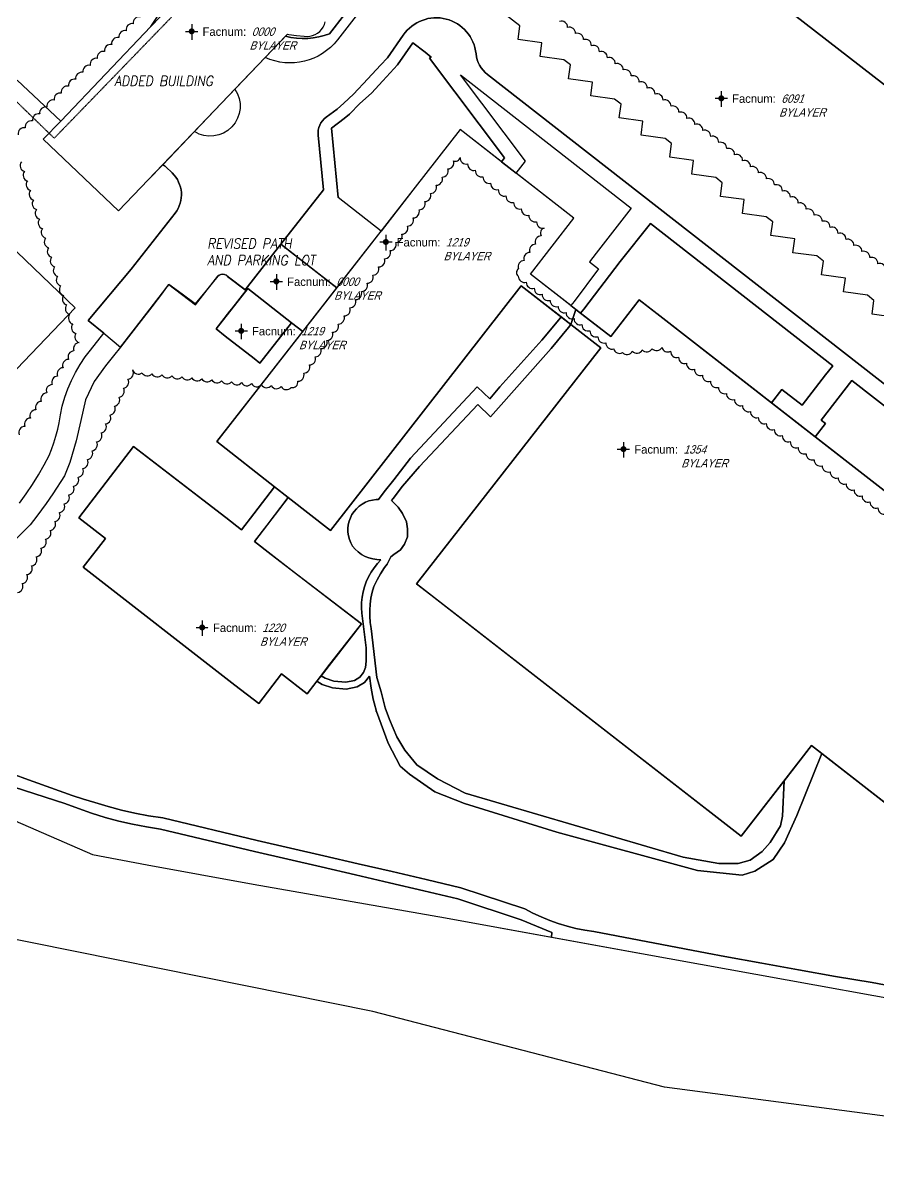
# Model space of a CAD drawing. Header units: inches. Extents: x 1273557 to 1282364, y 239587 to 246310.
# Drawn here: x 1276710 to 1277138, y 239617 to 240186 of the extents above; entities that cross this region are included whole.
import ezdxf
from ezdxf.enums import TextEntityAlignment as Align

# ---------------------------------------------------------------- set-up
doc = ezdxf.new("R2010")
doc.units = ezdxf.units.IN
doc.header["$MEASUREMENT"] = 0
doc.linetypes.add('DASHED2', pattern=[0.375, 0.25, -0.125])
doc.linetypes.add('HIDDEN', pattern=[0.375, 0.25, -0.125])
doc.layers.add('BLDG-DATA', color=159, linetype='DASHED2', lineweight=30)
for name, color, linetype in [('BLDG-UW', 231, 'Continuous'), ('BLDG-UW-UG', 159, 'HIDDEN'), ('GRASS', 3, 'Continuous'), ('PATH', 253, 'Continuous'), ('PRKG-DATA', 255, 'Continuous'), ('PRKG-UW', 6, 'Continuous'), ('PRKG-UW-UNLABEL', 130, 'Continuous'), ('REV-2013', 1, 'Continuous'), ('STREET-UW', 50, 'Continuous'), ('Water_Source', 133, 'Continuous')]:
    doc.layers.add(name, color=color, linetype=linetype)
doc.styles.add('Revisions', font='simplex.shx', dxfattribs={"width": 0.9, "oblique": 10, "height": 25})
doc.styles.add('SS_LITE', font='FRABK.TTF', dxfattribs={"height": 16})

# ---------------------------------------------------------------- blocks, each defined once
blk = doc.blocks.new('*U1')
for p, q in [((-3.08, 0), (3.08, 0)), ((0, 3.55), (0, -4.2))]:
    blk.add_line(p, q)
at = {"const_width": 1.5}
blk.add_lwpolyline([(-0.75, 0, 1), (0.75, 0, 1)], format="xyb", close=True, dxfattribs=at)
at = {"layer": 'BLDG-DATA', "color": 1, "style": 'SS_LITE'}
blk.add_text('Facnum:', height=4.2, dxfattribs=at).set_placement((27.26, -2.25), align=Align.RIGHT)
at = {"layer": 'BLDG-DATA', "color": 7, "style": 'SS_LITE', "oblique": 20, "width": 0.9, "flags": 8}
for tag, p in [('FACNUM', (29.98, -2.25)), ('OBJECT', (28.84, -9.16))]:
    blk.add_attdef(tag, p, '', height=4.2, dxfattribs=at)
blk = doc.blocks.new('*U8')
for p, q in [((-3.08, 0), (3.08, 0)), ((0, 3.55), (0, -4.2))]:
    blk.add_line(p, q)
at = {"const_width": 1.5}
blk.add_lwpolyline([(-0.75, 0, 1), (0.75, 0, 1)], format="xyb", close=True, dxfattribs=at)
at = {"layer": 'PRKG-DATA', "color": 1, "style": 'SS_LITE'}
blk.add_text('Facnum:', height=4.2, dxfattribs=at).set_placement((27.26, -2.25), align=Align.RIGHT)
at = {"layer": 'PRKG-DATA', "color": 7, "style": 'SS_LITE', "oblique": 20, "width": 0.9, "flags": 8}
for tag, p in [('FACNUM', (29.98, -2.25)), ('OBJECT', (28.84, -9.16))]:
    blk.add_attdef(tag, p, '', height=4.2, dxfattribs=at)

msp = doc.modelspace()

# ---------------------------------------------------------------- linework, layer by layer
at = {"layer": 'BLDG-UW'}
for points in [[(1276548.05, 240251.7), (1276566.17, 240270.49), (1276527.27, 240307.79), (1276464.3, 240242.12), (1276484.3, 240222.94), (1276401.77, 240136.87), (1276447.68, 240092.84), (1276531.41, 240180.14), (1276578.86, 240134.64), (1276630.21, 240085.4), (1276605.31, 240058.81), (1276650.45, 240015.51), (1276606.66, 239969.85), (1276637.71, 239940.07), (1276736.61, 240043.2), (1276736.61, 240043.2), (1276736.61, 240043.2), (1276690.86, 240087.07), (1276704.69, 240101.49), (1276558.71, 240241.48), (1276553.2, 240246.77)], [(1276844.87, 240035.75), (1276822.96, 240052.87), (1276807.14, 240032.62), (1276811.68, 240029.08), (1276826.15, 240017.78), (1276829.06, 240015.51)], [(1277027.48, 240040.34), (1277232.7, 239880.68), (1277227.39, 239884.82), (1277106.81, 239978.62), (1277084.95, 239995.63), (1277018.73, 240047.15), (1277004.52, 240028.83), (1276987.03, 240042.4), (1276984.59, 240034.85), (1276999.61, 240023.19), (1276907.42, 239905.12), (1276915.95, 239898.49), (1277069.66, 239778.98), (1277104.89, 239824.37), (1277160.01, 239781.57), (1277179.89, 239807.12), (1277214.59, 239780.7), (1277255.91, 239834.97), (1277221.78, 239860.97), (1277229.02, 239870.27), (1277235.45, 239878.54), (1277027.48, 240040.34)], [(1276811.99, 239938.31), (1276811.99, 239938.31), (1276800.57, 239947.11), (1276765.87, 239973.82), (1276738.43, 239938.18), (1276751.76, 239927.92), (1276740.64, 239913.47), (1276816.52, 239854.58), (1276816.52, 239854.58), (1276828.43, 239845.41), (1276839.85, 239860.25), (1276852.6, 239850.13), (1276861.05, 239861.02), (1276862.93, 239863.44), (1276879.8, 239885.17), (1276845.18, 239911.75), (1276834.6, 239919.88), (1276834.6, 239919.88), (1276826.26, 239926.29), (1276832.6, 239934.53), (1276843.24, 239948.34), (1276836.4, 239953.67), (1276825.97, 239940.12), (1276819.9, 239932.23)]]:
    msp.add_lwpolyline(points, close=True, dxfattribs=at)
for points in [[(1277015.69, 240252.15), (1277209.52, 240101.92)], [(1276788.14, 240198.08), (1276774.57, 240183.87), (1276729.42, 240136.57), (1276720.71, 240127.57), (1276758.39, 240091.6), (1276773.2, 240107.12), (1276842.78, 240179.99), (1276843.56, 240179.84), (1276847.4, 240179.32), (1276851.26, 240179.02), (1276852.64, 240178.9), (1276854.03, 240178.99), (1276855.39, 240179.29), (1276856.68, 240179.79), (1276857.89, 240180.48), (1276858.98, 240181.35), (1276859.92, 240182.37), (1276860.71, 240183.52), (1276861.31, 240184.77), (1276861.71, 240186.1)], [(1277147.16, 240038.37), (1277135.21, 240040.07), (1277136.15, 240046.91), (1277132.89, 240049.5), (1277120.93, 240051.13), (1277121.88, 240058.03), (1277109.92, 240059.67), (1277110.86, 240066.57), (1277107.6, 240069.1), (1277095.64, 240070.73), (1277096.58, 240077.64), (1277084.63, 240079.27), (1277085.57, 240086.17), (1277082.25, 240088.71), (1277070.35, 240090.34), (1277071.23, 240097.25), (1277059.33, 240098.87), (1277060.27, 240105.72), (1277057.01, 240108.31), (1277045.06, 240109.94), (1277045.94, 240116.85), (1277034.04, 240118.48), (1277034.97, 240125.32), (1277031.72, 240127.91), (1277019.76, 240129.54), (1277020.64, 240136.46), (1277008.75, 240138.08), (1277009.68, 240144.92), (1277006.42, 240147.51), (1276994.47, 240149.13), (1276995.41, 240156.05), (1276983.45, 240157.68), (1276984.4, 240164.58), (1276981.13, 240167.12), (1276969.18, 240168.75), (1276970.11, 240175.65), (1276958.16, 240177.29), (1276959.1, 240184.19), (1276938.52, 240200.14)]]:
    msp.add_lwpolyline(points, dxfattribs=at)
at = {"layer": 'BLDG-UW', "transparency": 33554687}
msp.add_lwpolyline([(1276912, 239993.05), (1276959.73, 240054.16), (1276984.59, 240034.85), (1276987.03, 240042.4), (1276964.32, 240060.04), (1276986.1, 240087.92), (1276964.84, 240104.51), (1276958.82, 240109.21), (1276929.24, 240132.31), (1276906.74, 240103.49), (1276807.43, 239976.29), (1276836.4, 239953.67), (1276843.24, 239948.34), (1276864.27, 239931.91)], close=True, dxfattribs=at)
at = {"layer": 'BLDG-UW-UG'}
msp.add_lwpolyline([(1276598.46, 240251.76), (1276726.17, 240127.98), (1276792.15, 240196.05), (1276794.19, 240194.07), (1276819.32, 240219.98), (1276807.14, 240231.79), (1276796.55, 240220.87), (1276759.33, 240256.97), (1276801.83, 240309.68), (1276811.54, 240302.09), (1276819.09, 240312.22), (1276803.69, 240324.1), (1276754.28, 240261.87), (1276496.76, 240511.6)], dxfattribs=at)
at = {"layer": 'GRASS'}
for points in [[(1277015.69, 240252.15), (1277019.72, 240257.35), (1277023.82, 240254.15), (1277033.48, 240266.48), (1277049.13, 240254.23), (1277053.81, 240260.2), (1277227.18, 240124.48), (1277209.52, 240101.92)], [(1276929.24, 240132.31), (1276906.74, 240103.49), (1276889.62, 240081.57), (1276868.18, 240098.29), (1276864.86, 240132.99), (1276871.25, 240137.76), (1276873.81, 240139.94), (1276879.01, 240145.29), (1276884.91, 240150.57), (1276890.48, 240156.62), (1276897.87, 240164.73), (1276905.45, 240175.74), (1276911.63, 240170.91), (1276914.68, 240168.54), (1276913.86, 240167.92), (1276951.34, 240118.11), (1276949.85, 240116.21)], [(1276957.26, 240110.43), (1276961.93, 240116.51), (1276929.33, 240159.63), (1277014.71, 240093.01), (1276997.21, 240070.57), (1276993.82, 240066.13), (1276998.43, 240062.71), (1276986.2, 240046.3), (1276984.55, 240044.33), (1276964.32, 240060.04), (1276986.1, 240087.92)], [(1277084.95, 239995.63), (1277090.08, 240002.38), (1277100.19, 239994.49), (1277111.92, 240009.6), (1277115.59, 240014.25), (1277024.32, 240085.4), (1277009.22, 240066.29), (1276991.06, 240042.42), (1276989.46, 240040.52), (1277004.52, 240028.83), (1277018.73, 240047.15), (1277027.48, 240040.34)], [(1276878.18, 239921.1), (1276876.67, 239922.48), (1276875.33, 239924.03), (1276874.45, 239925.65), (1276873.78, 239927.36), (1276873.31, 239929.14), (1276873.06, 239930.97), (1276873.04, 239932.81), (1276873.23, 239934.64), (1276873.65, 239936.43), (1276874.27, 239938.16), (1276875.1, 239939.81), (1276876.13, 239941.34), (1276877.32, 239942.73), (1276878.68, 239943.98), (1276880.18, 239945.05), (1276881.8, 239945.93), (1276883.51, 239946.61), (1276885.29, 239947.08), (1276887.11, 239947.34), (1276888.35, 239947.36), (1276891.25, 239951.11), (1276895.96, 239957.21), (1276904.34, 239968.04), (1276937.75, 240003.73), (1276943.96, 239997.74), (1276949.12, 240003.68), (1276969.97, 240026.97), (1276978.47, 240037.09), (1276979.75, 240038.61), (1276959.73, 240054.16), (1276864.27, 239931.91), (1276843.24, 239948.34), (1276826.26, 239926.29), (1276834.6, 239919.88), (1276879.8, 239885.17), (1276859.65, 239859.22), (1276861.68, 239857.97), (1276866.06, 239856.56), (1276872.02, 239856.04), (1276876.4, 239856.91), (1276879.03, 239858.49), (1276880.78, 239860.77), (1276881.84, 239863.4), (1276882.19, 239866.55), (1276882.11, 239873.25), (1276880.32, 239887.92), (1276879.96, 239890.55), (1276879.82, 239893.21), (1276879.89, 239895.87), (1276880.17, 239898.51), (1276880.66, 239901.12), (1276881.36, 239903.69), (1276882.27, 239906.19), (1276883.37, 239908.62), (1276884.66, 239910.95), (1276886.13, 239913.17), (1276887.78, 239915.26), (1276889.59, 239917.22), (1276887.54, 239917.29), (1276885.52, 239917.6), (1276883.54, 239918.14), (1276881.64, 239918.91), (1276879.85, 239919.9)], [(1276907.42, 239905.12), (1276999.61, 240023.19), (1276984.59, 240034.85), (1276983.32, 240033.32), (1276983.38, 240033.27), (1276974.67, 240022.9), (1276944.36, 239988.72), (1276937.98, 239994.87), (1276908.91, 239963.82), (1276900.44, 239953.96), (1276895.64, 239947.92), (1276894.83, 239946.81), (1276898.27, 239943.57), (1276900.38, 239940.37), (1276902.35, 239936.24), (1276902.89, 239932.63), (1276902.86, 239928.62), (1276901.42, 239925.03), (1276899.44, 239922.22), (1276896.08, 239919.76), (1276894.49, 239918.65), (1276892.77, 239915.04), (1276891.44, 239913.26), (1276889.44, 239910.24), (1276887.63, 239907.11), (1276885.99, 239903.89), (1276885.2, 239900.97), (1276884.6, 239898), (1276884.2, 239895), (1276884.01, 239891.98), (1276884.02, 239888.95), (1276884.23, 239885.92), (1276884.64, 239882.92), (1276887.49, 239858.39), (1276889.62, 239851.18), (1276891.58, 239843.93), (1276891.75, 239843.23), (1276893.81, 239837.27), (1276897.54, 239828.66), (1276901.55, 239822.07), (1276907.58, 239814.61), (1276917.91, 239807.73), (1276931.68, 239800.56), (1277040.71, 239768.44), (1277058.5, 239765.29), (1277068.25, 239765.29), (1277074.28, 239767.01), (1277080.3, 239771.31), (1277084.32, 239775.9), (1277089.48, 239784.21), (1277090.34, 239789.09), (1277091.17, 239806.7), (1277069.66, 239778.98)]]:
    msp.add_lwpolyline(points, close=True, dxfattribs=at)
for points in [[(1276788.14, 240198.08), (1276774.57, 240183.87), (1276774.57, 240183.87), (1276774.57, 240183.87), (1276790.46, 240208.16)], [(1276949.85, 240116.21), (1276951.34, 240118.11), (1276913.86, 240167.92), (1276914.68, 240168.54), (1276911.63, 240170.91), (1276905.45, 240175.74), (1276897.87, 240164.73), (1276890.48, 240156.62), (1276884.91, 240150.57), (1276879.01, 240145.29), (1276873.81, 240139.94), (1276871.25, 240137.76), (1276864.86, 240132.99), (1276868.18, 240098.29)], [(1276690.86, 240087.07), (1276736.61, 240043.2), (1276637.71, 239940.07)], [(1277160.01, 239781.57), (1277110.11, 239820.32), (1277097.52, 239789.38), (1277091.49, 239775.61), (1277085.75, 239767.29), (1277076.57, 239761.56), (1277070.26, 239759.55), (1277047.88, 239761.85), (1276977.59, 239781.06), (1276931.39, 239795.4), (1276916.47, 239801.13), (1276903.85, 239810.02), (1276899.26, 239814.04), (1276893.23, 239825.51), (1276887.37, 239841.43), (1276887.24, 239841.39), (1276887.15, 239842.03), (1276885.73, 239847.48), (1276884.65, 239853), (1276883.84, 239859.03), (1276881.39, 239855.84), (1276877.68, 239853.62), (1276872.21, 239852.53), (1276865.37, 239853.13), (1276860.21, 239854.78), (1276857.51, 239856.45), (1276852.6, 239850.13), (1276839.85, 239860.25), (1276828.43, 239845.41), (1276816.52, 239854.58), (1276740.64, 239913.47), (1276751.76, 239927.92), (1276738.43, 239938.18), (1276765.87, 239973.82), (1276800.57, 239947.11), (1276811.99, 239938.31), (1276819.9, 239932.23), (1276825.97, 239940.12), (1276836.4, 239953.67), (1276807.43, 239976.29), (1276825.47, 239999.4), (1276850.45, 240031.39), (1276844.87, 240035.75), (1276829.06, 240015.51), (1276826.15, 240017.78), (1276811.68, 240029.08), (1276807.14, 240032.62), (1276814.05, 240041.46), (1276814.97, 240042.65), (1276822.18, 240051.88), (1276813.33, 240058.51), (1276812.18, 240059.43), (1276811.35, 240059.79), (1276810.45, 240059.93), (1276809.54, 240059.84), (1276808.69, 240059.52), (1276807.95, 240059), (1276802.34, 240052.05), (1276796.74, 240045.09), (1276790.1, 240049.93), (1276783.46, 240054.78), (1276781.87, 240052.76), (1276780.28, 240050.73), (1276774.95, 240043.74), (1276769.62, 240036.76), (1276759.26, 240023.53), (1276755.89, 240019.11), (1276751.85, 240014.13), (1276746.12, 240006.38), (1276741.76, 239997.12), (1276739.53, 239986.83), (1276737.2, 239976.64), (1276734.01, 239965.81), (1276731.25, 239959.23), (1276725.51, 239950.24), (1276722.14, 239945.39), (1276717.55, 239939.05), (1276714.16, 239934.62), (1276705.7, 239926.13)], [(1277159.03, 239980.41), (1277125.15, 240006.84), (1277109.7, 239987.05), (1277111.97, 239985.3), (1277106.81, 239978.62), (1277227.39, 239884.82)], [(1276688.76, 239816.11), (1276711.5, 239807.77), (1276735.2, 239799.28), (1276740.9, 239797.59), (1276746.56, 239795.87), (1276753.16, 239793.86), (1276759.83, 239792.09), (1276766.57, 239790.55), (1276773.35, 239789.25), (1276780.49, 239788.14), (1276827.64, 239776.91), (1276861.03, 239769.15), (1276878.11, 239765.24), (1276895.2, 239761.27), (1276912.27, 239757.27), (1276929.57, 239753.17), (1276961.52, 239742.62), (1276965.58, 239740.52), (1276969.74, 239738.61), (1276973.97, 239736.9), (1276978.28, 239735.37), (1276982.66, 239734.05), (1276987.09, 239732.93), (1276991.57, 239732.01), (1276996.09, 239731.3), (1277052.69, 239720.57), (1277061.62, 239718.88), (1277080.01, 239715.45), (1277098.42, 239712.12), (1277116.85, 239708.91), (1277135.3, 239705.8), (1277153.77, 239702.3)], [(1276678.09, 239798.95), (1276745.31, 239769.81), (1276772.7, 239764.74), (1276825.63, 239755.01), (1276921.87, 239738.22), (1276974.82, 239728.54), (1276975.09, 239730.8), (1276959.74, 239737.23), (1276928.02, 239747.71), (1276910.97, 239751.75), (1276893.91, 239755.75), (1276876.84, 239759.71), (1276859.75, 239763.62), (1276826.34, 239771.39), (1276779.39, 239782.57), (1276772.37, 239783.66), (1276765.4, 239785), (1276758.48, 239786.58), (1276751.61, 239788.41), (1276744.82, 239790.47), (1276738.35, 239792.89), (1276731.46, 239795.29), (1276675, 239813.51)]]:
    msp.add_lwpolyline(points, dxfattribs=at)
for points in [[(1276871.41, 240189.87), (1276863.88, 240180.22, -0.154901), (1276841.79, 240178.94), (1276841.79, 240178.94), (1276842.78, 240179.99), (1276843.56, 240179.84), (1276847.4, 240179.32), (1276851.26, 240179.02), (1276851.26, 240179.02), (1276852.64, 240178.9), (1276854.03, 240178.99), (1276855.39, 240179.29), (1276856.68, 240179.79), (1276857.89, 240180.48), (1276858.98, 240181.35), (1276859.92, 240182.37), (1276860.71, 240183.52), (1276861.31, 240184.77), (1276861.71, 240186.1)], [(1276708.87, 239945.46), (1276712.18, 239950.1), (1276715.32, 239954.84), (1276718.31, 239959.68), (1276721.12, 239964.6), (1276723.58, 239969.27), (1276724.78, 239972.28), (1276725.97, 239975.63), (1276727.01, 239979.03), (1276727.92, 239982.43), (1276728.64, 239985.74), (1276729.24, 239989.59), (1276730.22, 239994.07), (1276731.49, 239998.45), (1276733.02, 240002.73), (1276734.78, 240006.82), (1276736.75, 240010.85), (1276739.09, 240014.85), (1276741.71, 240018.67), (1276744.32, 240021.95), (1276750.96, 240030.42), (1276743.14, 240036.91), (1276764.73, 240062.48), (1276786.61, 240090.51, 0.385656), (1276785.14, 240110.6), (1276781.98, 240113.62, 0.058557), (1276780.48, 240114.74), (1276773.2, 240107.12), (1276758.39, 240091.6), (1276720.71, 240127.57), (1276729.42, 240136.57), (1276707.56, 240157.03)], [(1276796.25, 240131.25), (1276816.53, 240152.5, -0.814288), (1276796.25, 240131.25, -0.814288)]]:
    msp.add_lwpolyline(points, format="xyb", dxfattribs=at)
at = {"layer": 'PATH'}
for points in [[(1276878.42, 240190.73), (1276867.82, 240177.14, -0.347709), (1276831.65, 240168.33), (1276841.79, 240178.94, 0.154901), (1276863.88, 240180.22), (1276871.41, 240189.87)], [(1277145.86, 240001.46), (1276942.83, 240159.87, -0.204626), (1276937.14, 240170.19, 0.698041), (1276900.77, 240179.52), (1276892.93, 240168.14), (1276889.3, 240164.45), (1276883.1, 240157.68), (1276875.83, 240150.07), (1276871.03, 240145.56), (1276867.66, 240142.57), (1276862.14, 240138.45, 0.262012), (1276858.17, 240129.48), (1276860.78, 240102.17), (1276839.53, 240074.99), (1276867.47, 240053.19), (1276889.62, 240081.57), (1276868.18, 240098.29), (1276864.86, 240132.99), (1276871.25, 240137.76), (1276873.81, 240139.94), (1276879.01, 240145.29), (1276884.91, 240150.57), (1276890.48, 240156.62), (1276897.87, 240164.73), (1276905.45, 240175.74), (1276911.63, 240170.91), (1276914.68, 240168.54), (1276913.86, 240167.92), (1276951.34, 240118.11), (1276949.85, 240116.21), (1276957.26, 240110.43), (1276961.93, 240116.51), (1276929.33, 240159.63), (1277014.71, 240093.01), (1276997.21, 240070.57), (1276993.82, 240066.13), (1276998.43, 240062.71), (1276986.2, 240046.3), (1276984.55, 240044.33), (1276989.46, 240040.52), (1276991.06, 240042.42), (1277009.22, 240066.29), (1277024.32, 240085.4), (1277115.59, 240014.25), (1277111.92, 240009.6), (1277100.19, 239994.49), (1277090.08, 240002.38), (1277084.95, 239995.63), (1277106.81, 239978.62), (1277111.97, 239985.3), (1277109.7, 239987.05), (1277125.15, 240006.84), (1277159.03, 239980.41)]]:
    msp.add_lwpolyline(points, format="xyb", dxfattribs=at)
msp.add_lwpolyline([(1276902.35, 239936.24), (1276900.38, 239940.37), (1276898.27, 239943.57), (1276894.83, 239946.81), (1276895.64, 239947.92), (1276900.44, 239953.96), (1276908.91, 239963.82), (1276937.98, 239994.87), (1276944.36, 239988.72), (1276974.67, 240022.9), (1276983.38, 240033.27), (1276983.32, 240033.32), (1276984.59, 240034.85), (1276979.75, 240038.61), (1276978.47, 240037.09), (1276969.97, 240026.97), (1276949.12, 240003.68), (1276943.96, 239997.74), (1276937.75, 240003.73), (1276904.34, 239968.04), (1276895.96, 239957.21), (1276891.25, 239951.11), (1276888.35, 239947.36), (1276887.11, 239947.34), (1276885.29, 239947.08), (1276883.51, 239946.61), (1276881.8, 239945.93), (1276880.18, 239945.05), (1276878.68, 239943.98), (1276877.32, 239942.73), (1276876.13, 239941.34), (1276875.1, 239939.81), (1276874.27, 239938.16), (1276873.65, 239936.43), (1276873.23, 239934.64), (1276873.04, 239932.81), (1276873.06, 239930.97), (1276873.31, 239929.14), (1276873.78, 239927.36), (1276874.45, 239925.65), (1276875.33, 239924.03), (1276876.67, 239922.48), (1276878.18, 239921.1), (1276879.85, 239919.9), (1276881.64, 239918.91), (1276883.54, 239918.14), (1276885.52, 239917.6), (1276887.54, 239917.29), (1276889.59, 239917.22), (1276887.78, 239915.26), (1276886.13, 239913.17), (1276884.66, 239910.95), (1276883.37, 239908.62), (1276882.27, 239906.19), (1276881.36, 239903.69), (1276880.66, 239901.12), (1276880.17, 239898.51), (1276879.89, 239895.87), (1276879.82, 239893.21), (1276879.96, 239890.55), (1276880.32, 239887.92), (1276882.11, 239873.25), (1276882.19, 239866.55), (1276881.84, 239863.4), (1276880.78, 239860.77), (1276879.03, 239858.49), (1276876.4, 239856.91), (1276872.02, 239856.04), (1276866.06, 239856.56), (1276861.68, 239857.97), (1276859.65, 239859.22), (1276857.51, 239856.45), (1276860.21, 239854.78), (1276865.37, 239853.13), (1276872.21, 239852.53), (1276877.68, 239853.62), (1276881.39, 239855.84), (1276883.84, 239859.03), (1276884.65, 239853), (1276885.73, 239847.48), (1276887.31, 239841.41), (1276887.37, 239841.43), (1276893.23, 239825.51), (1276899.26, 239814.04), (1276903.85, 239810.02), (1276916.47, 239801.13), (1276931.39, 239795.4), (1276977.59, 239781.06), (1277047.88, 239761.85), (1277070.26, 239759.55), (1277076.57, 239761.56), (1277085.75, 239767.29), (1277091.49, 239775.61), (1277097.52, 239789.38), (1277110.11, 239820.32), (1277104.89, 239824.37), (1277091.17, 239806.7), (1277090.34, 239789.09), (1277089.48, 239784.21), (1277084.32, 239775.9), (1277080.3, 239771.31), (1277074.28, 239767.01), (1277068.25, 239765.29), (1277058.5, 239765.29), (1277040.71, 239768.44), (1276931.68, 239800.56), (1276917.91, 239807.73), (1276907.58, 239814.61), (1276901.55, 239822.07), (1276897.54, 239828.66), (1276893.81, 239837.27), (1276891.75, 239843.23), (1276891.58, 239843.93), (1276889.62, 239851.18), (1276887.49, 239858.39), (1276884.64, 239882.92), (1276884.23, 239885.92), (1276884.02, 239888.95), (1276884.01, 239891.98), (1276884.2, 239895), (1276884.6, 239898), (1276885.2, 239900.97), (1276885.99, 239903.89), (1276887.63, 239907.11), (1276889.44, 239910.24), (1276891.44, 239913.26), (1276892.77, 239915.04), (1276894.49, 239918.65), (1276896.08, 239919.76), (1276899.44, 239922.22), (1276901.42, 239925.03), (1276902.86, 239928.62), (1276902.89, 239932.63)], close=True, dxfattribs=at)
for points in [[(1276708.87, 239945.46), (1276712.18, 239950.1), (1276715.32, 239954.84), (1276718.31, 239959.68), (1276721.12, 239964.6), (1276723.58, 239969.27), (1276724.78, 239972.28), (1276725.97, 239975.63), (1276727.01, 239979.03), (1276727.92, 239982.43), (1276728.64, 239985.74), (1276729.24, 239989.59), (1276730.22, 239994.07), (1276731.49, 239998.45), (1276733.02, 240002.73), (1276734.78, 240006.82), (1276736.75, 240010.85), (1276739.09, 240014.85), (1276741.71, 240018.67), (1276744.32, 240021.95), (1276750.96, 240030.42), (1276759.26, 240023.53), (1276755.89, 240019.11), (1276751.85, 240014.13), (1276746.12, 240006.38), (1276741.76, 239997.12), (1276739.53, 239986.83), (1276737.2, 239976.64), (1276734.01, 239965.81), (1276731.25, 239959.23), (1276725.51, 239950.24), (1276722.14, 239945.39), (1276717.55, 239939.05), (1276714.16, 239934.62), (1276705.7, 239926.13)], [(1277153.77, 239702.3), (1277135.3, 239705.8), (1277116.85, 239708.91), (1277098.42, 239712.12), (1277080.01, 239715.45), (1277061.62, 239718.88), (1277052.69, 239720.57), (1276996.09, 239731.3), (1276991.57, 239732.01), (1276987.09, 239732.93), (1276982.66, 239734.05), (1276978.28, 239735.37), (1276973.97, 239736.9), (1276969.74, 239738.61), (1276965.58, 239740.52), (1276961.52, 239742.62), (1276929.57, 239753.17), (1276912.27, 239757.27), (1276895.2, 239761.27), (1276878.11, 239765.24), (1276861.03, 239769.15), (1276827.64, 239776.91), (1276780.49, 239788.14), (1276773.35, 239789.25), (1276766.57, 239790.55), (1276759.83, 239792.09), (1276753.16, 239793.86), (1276746.56, 239795.87), (1276740.9, 239797.59), (1276735.2, 239799.28), (1276711.5, 239807.77), (1276688.76, 239816.11)], [(1276675, 239813.51), (1276731.46, 239795.29), (1276738.35, 239792.89), (1276744.82, 239790.47), (1276751.61, 239788.41), (1276758.48, 239786.58), (1276765.4, 239785), (1276772.37, 239783.66), (1276779.39, 239782.57), (1276826.34, 239771.39), (1276859.75, 239763.62), (1276876.84, 239759.71), (1276893.91, 239755.75), (1276910.97, 239751.75), (1276928.02, 239747.71), (1276959.74, 239737.23), (1276975.09, 239730.8), (1276974.82, 239728.54), (1277019.96, 239720.29), (1277222.84, 239683.66)]]:
    msp.add_lwpolyline(points, dxfattribs=at)
at = {"layer": 'PRKG-UW'}
msp.add_lwpolyline([(1276707.56, 240157.03), (1276729.42, 240136.57), (1276774.57, 240183.87), (1276790.46, 240208.16), (1276792.54, 240210.56), (1276790.24, 240212.9), (1276789.74, 240213.86), (1276789.87, 240215.74), (1276790.11, 240216.66), (1276790.68, 240217.7), (1276801.39, 240229.65), (1276792.7, 240238.18), (1276788.26, 240242.54), (1276786.74, 240244.03), (1276772.45, 240257.86), (1276771.73, 240258.54), (1276744.16, 240284.8), (1276731.34, 240296.58), (1276719.15, 240307.94), (1276688.4, 240337.7)], dxfattribs=at)
at = {"layer": 'PRKG-UW-UNLABEL'}
msp.add_lwpolyline([(1276867.47, 240053.19), (1276858.75, 240059.99), (1276839.53, 240074.99), (1276821.72, 240052.22), (1276822.18, 240051.88), (1276822.96, 240052.87), (1276844.87, 240035.75), (1276850.45, 240031.39)], close=True, dxfattribs=at)
at = {"layer": 'REV-2013'}
for points in [[(1276769.32, 240188.68, 0.520567), (1276765.72, 240185.21, 0.520567), (1276762.12, 240181.74, 0.520567), (1276758.52, 240178.27, 0.520567), (1276754.92, 240174.8, 0.520567), (1276751.32, 240171.33, 0.520567), (1276747.72, 240167.86, 0.520567), (1276744.12, 240164.39, 0.520567), (1276740.52, 240160.92, 0.520567), (1276736.92, 240157.45, 0.520567), (1276733.32, 240153.98, 0.520567), (1276729.72, 240150.51, 0.520567), (1276726.12, 240147.04, 0.520567), (1276722.52, 240143.57, 0.520567), (1276718.91, 240140.1, 0.520567), (1276715.31, 240136.63, 0.520567), (1276711.71, 240133.16, 0.520567), (1276708.11, 240129.69, 0.520567)], [(1277142.07, 240062.2, 0.520567), (1277138.09, 240065.22, 0.520567), (1277134.12, 240068.25, 0.520567), (1277130.14, 240071.28, 0.520567), (1277126.16, 240074.31, 0.520567), (1277122.18, 240077.34, 0.520567), (1277118.2, 240080.37, 0.520567), (1277114.22, 240083.39, 0.520567), (1277110.24, 240086.42, 0.520567), (1277106.26, 240089.45, 0.520567), (1277102.29, 240092.48, 0.520567), (1277098.31, 240095.51, 0.520567), (1277094.33, 240098.54, 0.520567), (1277090.35, 240101.56, 0.520567), (1277086.37, 240104.59, 0.520567), (1277082.39, 240107.62, 0.520567), (1277078.41, 240110.65, 0.520567), (1277074.44, 240113.68, 0.520567), (1277070.46, 240116.7, 0.520567), (1277066.48, 240119.73, 0.520567), (1277062.5, 240122.76, 0.520567), (1277058.52, 240125.79, 0.520567), (1277054.54, 240128.82, 0.520567), (1277050.56, 240131.85, 0.520567), (1277046.58, 240134.87, 0.520567), (1277042.61, 240137.9, 0.520567), (1277038.63, 240140.93, 0.520567), (1277034.65, 240143.96, 0.520567), (1277030.67, 240146.99, 0.520567), (1277026.69, 240150.02, 0.520567), (1277022.71, 240153.04, 0.520567), (1277018.73, 240156.07, 0.520567), (1277014.76, 240159.1, 0.520567), (1277010.78, 240162.13, 0.520567), (1277006.8, 240165.16, 0.520567), (1277002.82, 240168.18, 0.520567), (1276998.84, 240171.21, 0.520567), (1276994.86, 240174.24, 0.520567), (1276990.88, 240177.27, 0.520567), (1276986.9, 240180.3, 0.520567), (1276982.93, 240183.33, 0.520567), (1276978.95, 240186.35, 0.520567)], [(1276841.78, 240178.93, 0.000818), (1276842.02, 240178.89)], [(1276707.89, 239900.91, 0.520567), (1276710.21, 239905.34, 0.520567), (1276712.54, 239909.77, 0.520567), (1276714.86, 239914.19, 0.520567), (1276717.18, 239918.62, 0.520567), (1276719.51, 239923.05, 0.520567), (1276721.83, 239927.47, 0.520567), (1276724.16, 239931.9, 0.520567), (1276726.48, 239936.33, 0.520567), (1276728.8, 239940.76, 0.520567), (1276731.13, 239945.18, 0.520567), (1276733.45, 239949.61, 0.520567), (1276735.78, 239954.04, 0.520567), (1276738.1, 239958.46, 0.520567), (1276740.42, 239962.89, 0.520567), (1276742.75, 239967.32, 0.520567), (1276745.07, 239971.74, 0.520567), (1276747.4, 239976.17, 0.520567), (1276749.64, 239980.64, 0.520567), (1276751.88, 239985.11, 0.520567), (1276754.12, 239989.58, 0.520567), (1276756.36, 239994.05, 0.520567), (1276758.6, 239998.52, 0.520567), (1276760.83, 240002.99, 0.520567), (1276763.07, 240007.46, 0.520567), (1276765.41, 240012.13, 0.520567), (1276770.1, 240010.66, 0.520567), (1276775.07, 240010.17, 0.520567), (1276780.05, 240009.68, 0.520567), (1276785.02, 240009.19, 0.520567), (1276790, 240008.7, 0.520567), (1276794.98, 240008.21, 0.520567), (1276799.95, 240007.72, 0.520567), (1276804.93, 240007.23, 0.520567), (1276809.9, 240006.74, 0.520567), (1276814.88, 240006.25, 0.520567), (1276819.86, 240005.76, 0.520567), (1276824.83, 240005.27, 0.520567), (1276829.81, 240004.78, 0.520567), (1276834.78, 240004.29, 0.520567), (1276839.76, 240003.8, 0.520567), (1276844.74, 240003.31, 0.520567), (1276848.05, 240006.44, 0.520567), (1276850.94, 240010.53, 0.520567), (1276853.82, 240014.61, 0.520567), (1276856.71, 240018.69, 0.520567), (1276859.59, 240022.78, 0.520567), (1276862.47, 240026.86, 0.520567), (1276865.36, 240030.95, 0.520567), (1276868.24, 240035.03, 0.520567), (1276871.13, 240039.12, 0.520567), (1276874.01, 240043.2, 0.520567), (1276876.89, 240047.29, 0.520567), (1276879.78, 240051.37, 0.520567), (1276882.66, 240055.45, 0.520567), (1276885.55, 240059.54, 0.520567), (1276888.43, 240063.62, 0.520567), (1276891.31, 240067.71, 0.520567), (1276894.2, 240071.79, 0.520567), (1276897.08, 240075.88, 0.520567), (1276899.96, 240079.96, 0.520567), (1276902.85, 240084.05, 0.520567), (1276905.73, 240088.13, 0.520567), (1276908.62, 240092.21, 0.520567), (1276911.5, 240096.3, 0.520567), (1276914.38, 240100.38, 0.520567), (1276917.27, 240104.47, 0.520567), (1276920.15, 240108.55, 0.520567), (1276923.04, 240112.64, 0.520567), (1276925.92, 240116.72, 0.520567), (1276929.12, 240118.36, 0.520567), (1276932.95, 240115.15, 0.520567), (1276936.78, 240111.94, 0.520567), (1276940.62, 240108.72, 0.520567), (1276944.45, 240105.51, 0.520567), (1276948.28, 240102.3, 0.520567), (1276952.11, 240099.09, 0.520567), (1276955.94, 240095.87, 0.520567), (1276959.77, 240092.66, 0.520567), (1276963.6, 240089.45, 0.520567), (1276967.44, 240086.24, 0.520567), (1276971.27, 240083.02, 0.520567), (1276969.75, 240079.1, 0.520567), (1276966.9, 240074.99, 0.520567), (1276964.05, 240070.88, 0.520567), (1276961.2, 240066.78, 0.520567), (1276958.34, 240062.67, 0.520567), (1276958.29, 240059.01, 0.520567), (1276962.27, 240055.98, 0.520567), (1276966.25, 240052.95, 0.520567), (1276970.23, 240049.92, 0.520567), (1276974.21, 240046.89, 0.520567), (1276978.18, 240043.87, 0.520567), (1276982.16, 240040.84, 0.520567), (1276986.14, 240037.81, 0.520567), (1276990.12, 240034.78, 0.520567), (1276994.1, 240031.75, 0.520567), (1276998.08, 240028.73, 0.520567), (1277002.06, 240025.7, 0.520567), (1277006.04, 240022.67, 0.520567), (1277010.32, 240020.8, 0.520567), (1277015.28, 240021.45, 0.520567), (1277020.24, 240022.1, 0.520567), (1277025.2, 240022.75, 0.520567), (1277030.15, 240023.4, 0.520567), (1277034.43, 240021.49, 0.520567), (1277038.42, 240018.47, 0.520567), (1277042.41, 240015.46, 0.520567), (1277046.4, 240012.44, 0.520567), (1277050.39, 240009.43, 0.520567), (1277054.38, 240006.42, 0.520567), (1277058.37, 240003.4, 0.520567), (1277062.36, 240000.39, 0.520567), (1277066.35, 239997.37, 0.520567), (1277070.34, 239994.36, 0.520567), (1277074.33, 239991.35, 0.520567), (1277078.32, 239988.33, 0.520567), (1277082.31, 239985.32, 0.520567), (1277086.3, 239982.31, 0.520567), (1277090.28, 239979.29, 0.520567), (1277094.27, 239976.28, 0.520567), (1277098.26, 239973.26, 0.520567), (1277102.25, 239970.25, 0.520567), (1277106.24, 239967.24, 0.520567), (1277110.23, 239964.22, 0.520567), (1277114.22, 239961.21, 0.520567), (1277118.21, 239958.19, 0.520567), (1277122.2, 239955.18, 0.520567), (1277126.19, 239952.17, 0.520567), (1277130.18, 239949.15, 0.520567), (1277134.17, 239946.14, 0.520567), (1277138.16, 239943.12, 0.520567), (1277142.15, 239940.11, 0.520567)], [(1276709.73, 240116.13, 0.520567), (1276711.24, 240111.37, 0.520567), (1276712.75, 240106.6, 0.520567), (1276714.26, 240101.83, 0.520567), (1276715.77, 240097.07, 0.520567), (1276717.28, 240092.3, 0.520567), (1276718.79, 240087.53, 0.520567), (1276720.3, 240082.77, 0.520567), (1276721.81, 240078, 0.520567), (1276723.32, 240073.24, 0.520567), (1276724.83, 240068.47, 0.520567), (1276726.34, 240063.7, 0.520567), (1276727.85, 240058.94, 0.520567), (1276729.36, 240054.17, 0.520567), (1276730.87, 240049.4, 0.520567), (1276732.38, 240044.64, 0.520567), (1276733.89, 240039.87, 0.520567), (1276735.4, 240035.1, 0.520567), (1276736.91, 240030.34, 0.520567), (1276738.71, 240025.81, 0.520567), (1276736, 240021.61, 0.520567), (1276733.28, 240017.41, 0.520567), (1276730.57, 240013.21, 0.520567), (1276727.86, 240009.01, 0.520567), (1276725.14, 240004.81, 0.520567), (1276722.43, 240000.62, 0.520567), (1276719.72, 239996.42, 0.520567), (1276716.99, 239992.22, 0.520567), (1276714.23, 239988.06, 0.520567), (1276711.46, 239983.9, 0.520567), (1276708.69, 239979.73, 0.520567)]]:
    msp.add_lwpolyline(points, format="xyb", dxfattribs=at)
at = {"layer": 'STREET-UW'}
msp.add_lwpolyline([(1277147.16, 240038.37), (1277135.21, 240040.07), (1277136.15, 240046.91), (1277132.89, 240049.5), (1277120.93, 240051.13), (1277121.88, 240058.03), (1277109.92, 240059.67), (1277110.86, 240066.57), (1277107.6, 240069.1), (1277095.64, 240070.73), (1277096.58, 240077.64), (1277084.63, 240079.27), (1277085.57, 240086.17), (1277082.25, 240088.71), (1277070.35, 240090.34), (1277071.23, 240097.25), (1277059.33, 240098.87), (1277060.27, 240105.72), (1277057.01, 240108.31), (1277045.06, 240109.94), (1277045.94, 240116.85), (1277034.04, 240118.48), (1277034.97, 240125.32), (1277031.72, 240127.91), (1277019.76, 240129.54), (1277020.64, 240136.46), (1277008.75, 240138.08), (1277009.68, 240144.92), (1277006.42, 240147.51), (1276994.47, 240149.13), (1276995.41, 240156.05), (1276983.45, 240157.68), (1276984.4, 240164.58), (1276981.13, 240167.12), (1276969.18, 240168.75), (1276970.11, 240175.65), (1276958.16, 240177.29), (1276959.1, 240184.19), (1276938.52, 240200.14)], dxfattribs=at)
msp.add_lwpolyline([(1276878.42, 240190.73), (1276867.82, 240177.14, -0.347709), (1276831.65, 240168.33), (1276816.53, 240152.5, -0.814288), (1276796.25, 240131.25), (1276780.48, 240114.74, -0.058557), (1276781.98, 240113.62), (1276785.14, 240110.6, -0.385656), (1276786.61, 240090.51), (1276764.73, 240062.48), (1276743.14, 240036.91), (1276750.96, 240030.42), (1276759.26, 240023.53), (1276769.62, 240036.76), (1276780.28, 240050.73), (1276783.46, 240054.78), (1276796.91, 240044.62), (1276807.95, 240059), (1276808.69, 240059.52), (1276809.54, 240059.84), (1276810.45, 240059.93), (1276811.35, 240059.79), (1276812.18, 240059.43), (1276812.89, 240058.86), (1276821.72, 240052.22), (1276839.53, 240074.99), (1276860.78, 240102.17), (1276858.17, 240129.48, -0.262012), (1276862.14, 240138.45), (1276867.66, 240142.57), (1276871.03, 240145.56), (1276875.83, 240150.07), (1276883.1, 240157.68), (1276889.3, 240164.45), (1276892.93, 240168.14), (1276900.77, 240179.52, -0.698041), (1276937.14, 240170.19, 0.204626), (1276942.83, 240159.87), (1277145.86, 240001.46, -0.139599)], format="xyb", dxfattribs=at)
at = {"layer": 'Water_Source'}
msp.add_lwpolyline([(1276678.09, 239798.95), (1276745.31, 239769.81), (1276772.7, 239764.74), (1276825.63, 239755.01), (1276921.87, 239738.22), (1277019.96, 239720.29), (1277222.84, 239683.66), (1277238.13, 239665.98), (1277254.84, 239665.78), (1277270.19, 239665.57), (1277324.76, 239664.7), (1277357.07, 239663.9), (1277387.17, 239663.91), (1277485.75, 239661.7), (1277639.58, 239657.37), (1277677.32, 239655.7), (1277743.14, 239654.94), (1277747.22, 239654.76), (1277753.81, 239652.57), (1277753.12, 239616.99), (1277265.84, 239622.71), (1277031.4, 239653.55), (1276885.48, 239691.37), (1276650.39, 239738.64)], dxfattribs=at)

# ---------------------------------------------------------------- block references
at = {"layer": 'BLDG-DATA'}
ref = msp.add_blockref('*U1', (1276794.94, 240181.39), dxfattribs=at)
ref.add_attrib('FACNUM', '0000', (1276824.93, 240179.14), dxfattribs={"color": 7, "height": 4.2, "style": 'SS_LITE', "oblique": 20, "width": 0.9})
ref.add_attrib('OBJECT', 'BYLAYER', (1276823.78, 240172.23), dxfattribs={"color": 7, "height": 4.2, "style": 'SS_LITE', "oblique": 20, "width": 0.9})
ref = msp.add_blockref('*U1', (1277059.8, 240147.92), dxfattribs=at)
ref.add_attrib('FACNUM', '6091', (1277089.78, 240145.67), dxfattribs={"color": 7, "height": 4.2, "style": 'SS_LITE', "oblique": 20, "width": 0.9})
ref.add_attrib('OBJECT', 'BYLAYER', (1277088.64, 240138.76), dxfattribs={"color": 7, "height": 4.2, "style": 'SS_LITE', "oblique": 20, "width": 0.9})
ref = msp.add_blockref('*U1', (1276892.04, 240076.09), dxfattribs=at)
ref.add_attrib('FACNUM', '1219', (1276922.02, 240073.84), dxfattribs={"color": 7, "height": 4.2, "style": 'SS_LITE', "oblique": 20, "width": 0.9})
ref.add_attrib('OBJECT', 'BYLAYER', (1276920.88, 240066.93), dxfattribs={"color": 7, "height": 4.2, "style": 'SS_LITE', "oblique": 20, "width": 0.9})
ref = msp.add_blockref('*U1', (1276819.69, 240031.64), dxfattribs=at)
ref.add_attrib('FACNUM', '1219', (1276849.67, 240029.39), dxfattribs={"color": 7, "height": 4.2, "style": 'SS_LITE', "oblique": 20, "width": 0.9})
ref.add_attrib('OBJECT', 'BYLAYER', (1276848.53, 240022.48), dxfattribs={"color": 7, "height": 4.2, "style": 'SS_LITE', "oblique": 20, "width": 0.9})
ref = msp.add_blockref('*U1', (1277010.88, 239972.53), dxfattribs=at)
ref.add_attrib('FACNUM', '1354', (1277040.86, 239970.28), dxfattribs={"color": 7, "height": 4.2, "style": 'SS_LITE', "oblique": 20, "width": 0.9})
ref.add_attrib('OBJECT', 'BYLAYER', (1277039.72, 239963.38), dxfattribs={"color": 7, "height": 4.2, "style": 'SS_LITE', "oblique": 20, "width": 0.9})
ref = msp.add_blockref('*U1', (1276800.17, 239883.36), dxfattribs=at)
ref.add_attrib('FACNUM', '1220', (1276830.15, 239881.11), dxfattribs={"color": 7, "height": 4.2, "style": 'SS_LITE', "oblique": 20, "width": 0.9})
ref.add_attrib('OBJECT', 'BYLAYER', (1276829.01, 239874.2), dxfattribs={"color": 7, "height": 4.2, "style": 'SS_LITE', "oblique": 20, "width": 0.9})
at = {"layer": 'PRKG-DATA'}
ref = msp.add_blockref('*U8', (1276837.26, 240056.37), dxfattribs=at)
ref.add_attrib('FACNUM', '0000', (1276867.24, 240054.12), dxfattribs={"color": 7, "height": 4.2, "style": 'SS_LITE', "oblique": 20, "width": 0.9})
ref.add_attrib('OBJECT', 'BYLAYER', (1276866.1, 240047.21), dxfattribs={"color": 7, "height": 4.2, "style": 'SS_LITE', "oblique": 20, "width": 0.9})

# ---------------------------------------------------------------- texts
at = {"layer": 'REV-2013', "char_height": 5, "attachment_point": 1, "style": 'Revisions'}
for s, insert in [('ADDED BUILDING', (1276756.24, 240159.11)), ('REVISED PATH\\PAND PARKING LOT', (1276802.72, 240077.79))]:
    msp.add_mtext(s, dxfattribs=dict(at, insert=insert))

doc.saveas('drawing.dxf')
